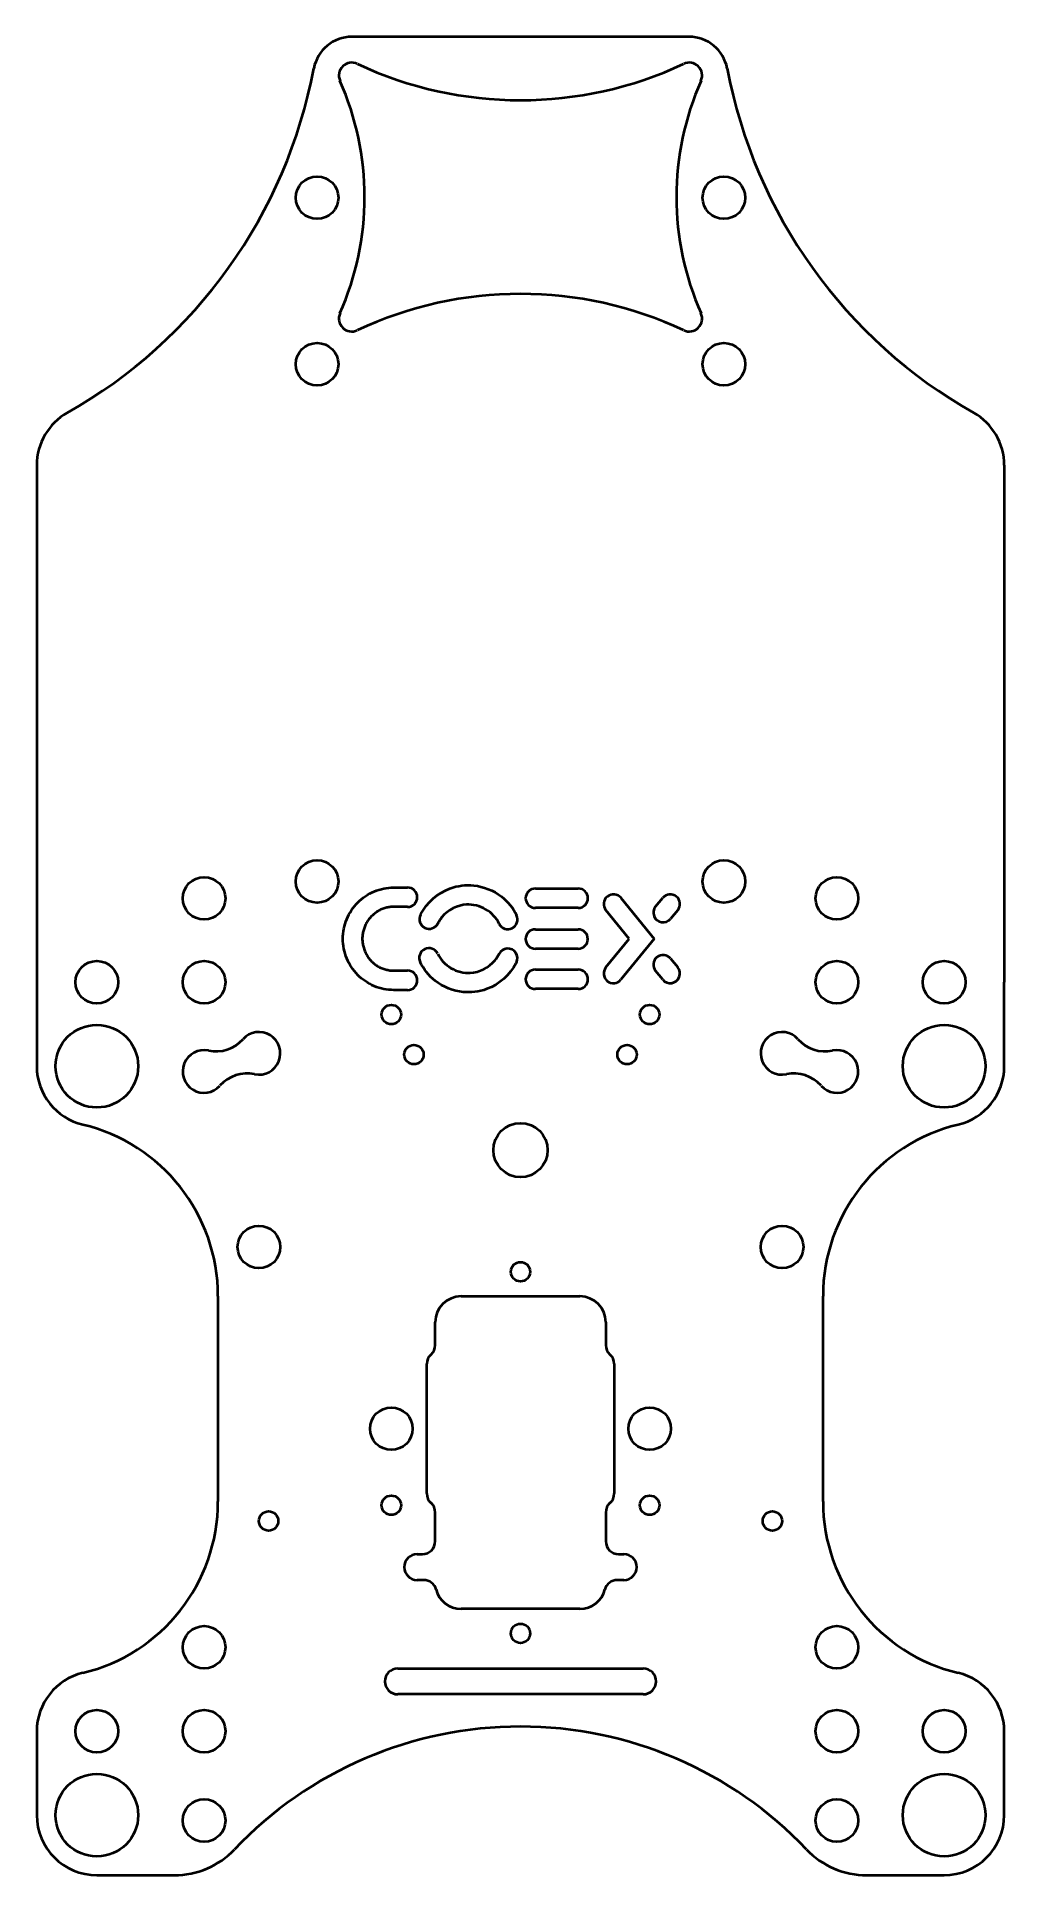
# Model space of a CAD drawing. Header units: inches. Extents: x -37 to 37, y -51 to 91.
import ezdxf

# ---------------------------------------------------------------- set-up
doc = ezdxf.new("R2010")
doc.units = ezdxf.units.IN
doc.header["$MEASUREMENT"] = 0
doc.layers.add('ModelSketch_Visible', color=7, linetype='Continuous', lineweight=40)

msp = doc.modelspace()

# ---------------------------------------------------------------- linework, layer by layer
at = {"layer": 'ModelSketch_Visible'}
for p, q in [((13.05, 91.16), (-13.05, 91.16)), ((-37.45, 57.99), (-37.45, 17.94)), ((37.45, 57.99), (37.45, 17.94)), ((-9.81, 25.28), (-8.74, 25.28)), ((1.15, 25.2), (4.47, 25.2)), ((7.78, 24.48), (10.36, 21.31)), ((10.46, 23.8), (11.01, 24.48)), ((-8.74, 23.78), (-9.81, 23.78)), ((4.47, 23.7), (1.15, 23.7)), ((8.42, 21.31), (6.61, 23.53)), ((12.17, 23.53), (11.62, 22.85)), ((1.15, 22.04), (4.46, 22.04)), ((4.46, 20.54), (1.15, 20.54)), ((6.61, 19.1), (8.42, 21.31)), ((10.36, 21.31), (7.78, 18.15)), ((-9.8, 18.84), (-8.74, 18.84)), ((1.15, 18.92), (4.47, 18.92)), ((11.01, 18.15), (10.46, 18.82)), ((11.62, 19.77), (12.17, 19.1)), ((-37.45, 17.94), (-37.45, 11.44)), ((-8.74, 17.34), (-9.8, 17.34)), ((4.47, 17.42), (1.15, 17.42)), ((37.45, 11.44), (37.45, 17.94)), ((-23.42, -6.36), (-23.42, -22.27)), ((-4.6, -6.38), (4.6, -6.38)), ((23.42, -22.27), (23.42, -6.36)), ((-6.6, -10.15), (-6.6, -8.38)), ((6.6, -8.38), (6.6, -10.15)), ((-7.25, -21.65), (-7.25, -11.62)), ((7.25, -11.62), (7.25, -21.65)), ((-6.6, -25.35), (-6.6, -23.12)), ((6.6, -23.12), (6.6, -25.35)), ((-8, -26.35), (-7.6, -26.35)), ((7.6, -26.35), (8, -26.35)), ((-7.5, -28.35), (-8, -28.35)), ((8, -28.35), (7.5, -28.35)), ((4.6, -30.58), (-4.6, -30.58)), ((-9.5, -35.2), (9.5, -35.2)), ((9.5, -37.2), (-9.5, -37.2)), ((-37.45, -40.06), (-37.45, -46.56)), ((37.45, -46.56), (37.45, -40.06)), ((-32.8, -51.21), (-26.81, -51.21)), ((26.81, -51.21), (32.8, -51.21))]:
    msp.add_line(p, q, dxfattribs=at)
for centre, radius in [((-15.75, 78.7), 1.65), ((15.75, 78.7), 1.65), ((-15.75, 65.8), 1.65), ((15.75, 65.8), 1.65), ((-15.75, 25.75), 1.65), ((15.75, 25.75), 1.65), ((-24.5, 24.44), 1.65), ((24.5, 24.44), 1.65), ((-32.8, 17.94), 1.65), ((-24.5, 17.94), 1.65), ((24.5, 17.94), 1.65), ((32.8, 17.94), 1.65), ((-10, 15.44), 0.75), ((10, 15.44), 0.75), ((-32.8, 11.44), 3.2), ((32.8, 11.44), 3.2), ((-8.25, 12.34), 0.75), ((8.25, 12.34), 0.75), ((0, 4.94), 2.1), ((-20.25, -2.56), 1.65), ((20.25, -2.56), 1.65), ((0, -4.48), 0.75), ((-10, -16.63), 1.65), ((10, -16.63), 1.65), ((-10, -22.56), 0.75), ((10, -22.56), 0.75), ((-19.5, -23.78), 0.75), ((19.5, -23.78), 0.75), ((-24.5, -33.56), 1.65), ((0, -32.48), 0.75), ((24.5, -33.56), 1.65), ((-32.8, -40.06), 1.65), ((-24.5, -40.06), 1.65), ((24.5, -40.06), 1.65), ((32.8, -40.06), 1.65), ((-32.8, -46.56), 3.2), ((32.8, -46.56), 3.2), ((-24.5, -46.97), 1.65), ((24.5, -46.97), 1.65)]:
    msp.add_circle(centre, radius, dxfattribs=at)
for centre, radius, start, end in [((-13.05, 88.16), 3, 90, 169.3318), ((13.05, 88.16), 3, 10.6682, 90), ((-54.26, 95.92), 38.93, 299.4942, 349.3318), ((-13.06, 88.16), 1, 64.874, 203.928), ((0, 116), 29.75, 244.874, 295.126), ((13.06, 88.16), 1, 336.072, 115.126), ((54.26, 95.92), 38.93, 190.6682, 240.5058), ((-34.27, 78.75), 22.2, 336.072, 23.928), ((34.27, 78.75), 22.2, 156.072, 203.928), ((0, 41.5), 29.75, 64.874, 115.126), ((-13.06, 69.34), 1, 156.072, 295.126), ((13.06, 69.34), 1, 244.874, 23.928), ((-32.8, 57.99), 4.65, 119.4942, 180), ((32.8, 57.99), 4.65, 0, 60.5058), ((-8.74, 24.53), 0.75, 270, 90), ((1.15, 24.45), 0.75, 90, 270), ((4.47, 24.45), 0.75, 270, 90), ((7.2, 24), 0.75, 39.2274, 219.2273), ((11.59, 24), 0.75, 320.7724, 140.7724), ((-7.07, 22.83), 0.75, 153.5467, 333.5467), ((-0.98, 22.8), 0.75, 205.9507, 25.9507), ((11.04, 23.33), 0.75, 140.7724, 320.7724), ((1.15, 21.29), 0.75, 90, 270), ((4.46, 21.29), 0.75, 270, 90), ((-7.09, 19.83), 0.75, 25.9507, 205.9507), ((-0.99, 19.8), 0.75, 333.5467, 153.5467), ((11.04, 19.3), 0.75, 39.227, 219.2266), ((-8.74, 18.09), 0.75, 270, 90), ((1.15, 18.17), 0.75, 90, 270), ((4.47, 18.17), 0.75, 270, 90), ((7.19, 18.62), 0.75, 140.7733, 320.7726), ((11.59, 18.62), 0.75, 219.2266, 39.227), ((-23.59, 15.41), 2.82, 258.2863, 318.3129), ((-20.25, 12.44), 1.65, 258.2863, 138.3129), ((20.25, 12.44), 1.65, 41.6871, 281.7137), ((23.59, 15.41), 2.82, 221.6871, 281.7137), ((-32.8, 11.44), 4.65, 180, 256.4996), ((-24.5, 11.03), 1.65, 78.2863, 318.3129), ((24.5, 11.03), 1.65, 221.6871, 101.7137), ((32.8, 11.44), 4.65, 283.5004, 0), ((-21.16, 8.06), 2.82, 78.2863, 138.3129), ((21.16, 8.06), 2.82, 41.6871, 101.7137), ((-37.07, -6.36), 13.65, 0, 76.4996), ((37.07, -6.36), 13.65, 103.5004, 180), ((-4.6, -8.38), 2, 90, 180), ((4.6, -8.38), 2, 0, 90), ((-6.25, -11.62), 1, 132.4542, 180), ((-7.6, -10.15), 1, 312.4542, 0), ((7.6, -10.15), 1, 180, 227.5458), ((6.25, -11.62), 1, 0, 47.5458), ((-37.07, -22.27), 13.65, 283.5004, 0), ((-6.25, -21.65), 1, 180, 227.5458), ((-7.6, -23.12), 1, 0, 47.5458), ((7.6, -23.12), 1, 132.4542, 180), ((6.25, -21.65), 1, 312.4542, 0), ((37.07, -22.27), 13.65, 180, 256.4996), ((-7.6, -25.35), 1, 270, 0), ((7.6, -25.35), 1, 180, 270), ((-8, -27.35), 1, 90, 270), ((8, -27.35), 1, 270, 90), ((-7.5, -29.35), 1, 14.8581, 90), ((7.5, -29.35), 1, 90, 165.1419), ((-4.6, -28.58), 2, 194.8581, 270), ((4.6, -28.58), 2, 270, 345.1419), ((-32.8, -40.06), 4.65, 103.5004, 180), ((-9.5, -36.2), 1, 90, 270), ((9.5, -36.2), 1, 270, 90), ((32.8, -40.06), 4.65, 0, 76.4996), ((0, -70.25), 30.55, 43.5388, 136.4612), ((-32.8, -46.56), 4.65, 180, 270), ((32.8, -46.56), 4.65, 270, 0), ((-26.81, -44.77), 6.44, 270, 316.4612), ((26.81, -44.77), 6.44, 223.5388, 270)]:
    msp.add_arc(centre, radius, start, end, dxfattribs=at)
for points, knots in [([(-9.8, 17.34), (-10.33, 17.34), (-10.84, 17.44), (-11.8, 17.85), (-12.23, 18.14), (-12.96, 18.87), (-13.25, 19.31), (-13.64, 20.27), (-13.75, 20.79), (-13.75, 21.83), (-13.64, 22.35), (-13.25, 23.31), (-12.96, 23.75), (-12.23, 24.49), (-11.8, 24.78), (-10.84, 25.18), (-10.33, 25.28), (-9.81, 25.28)], [-1.246132, -1.246132, -1.246132, -1.246132, -1.089547, -1.089547, -0.935057, -0.935057, -0.779333, -0.779333, -0.623057, -0.623057, -0.466782, -0.466782, -0.311074, -0.311074, -0.156606, -0.156606, 0, 0, 0, 0]), ([(-7.75, 23.16), (-7.73, 23.18), (-7.72, 23.21), (-7.25, 24.11), (-6.41, 24.86), (-4.85, 25.43), (-4.23, 25.5), (-2.88, 25.36), (-2.1, 25.07), (-0.97, 24.18), (-0.57, 23.67), (-0.3, 23.13)], [0.467674, 0.467674, 0.467674, 0.467674, 0.486582, 0.486582, 1.203393, 1.203393, 1.673125, 1.673125, 2.234887, 2.234887, 2.673919, 2.673919, 2.673919, 2.673919]), ([(-9.81, 23.78), (-9.91, 23.78), (-10.02, 23.78), (-10.23, 23.75), (-10.33, 23.73), (-10.49, 23.69), (-10.54, 23.67), (-10.69, 23.62), (-10.79, 23.58), (-10.93, 23.51), (-10.98, 23.48), (-11.12, 23.4), (-11.2, 23.34), (-11.33, 23.24), (-11.37, 23.21), (-11.49, 23.1), (-11.57, 23.03), (-11.67, 22.9), (-11.71, 22.86), (-11.81, 22.73), (-11.86, 22.64), (-11.95, 22.5), (-11.97, 22.46), (-12.04, 22.31), (-12.08, 22.21), (-12.13, 22.06), (-12.15, 22.01), (-12.19, 21.85), (-12.21, 21.74), (-12.23, 21.58), (-12.24, 21.53), (-12.25, 21.37), (-12.25, 21.26), (-12.24, 21.1), (-12.23, 21.04), (-12.21, 20.88), (-12.19, 20.78), (-12.15, 20.62), (-12.13, 20.57), (-12.08, 20.41), (-12.04, 20.31), (-11.97, 20.17), (-11.94, 20.12), (-11.86, 19.98), (-11.81, 19.89), (-11.71, 19.76), (-11.67, 19.72), (-11.57, 19.6), (-11.49, 19.52), (-11.37, 19.42), (-11.33, 19.38), (-11.2, 19.28), (-11.12, 19.22), (-10.98, 19.14), (-10.93, 19.12), (-10.79, 19.05), (-10.69, 19.01), (-10.54, 18.95), (-10.49, 18.94), (-10.33, 18.9), (-10.23, 18.88), (-10.02, 18.85), (-9.91, 18.84), (-9.8, 18.84)], [3.144839, 3.144839, 3.144839, 3.144839, 3.275739, 3.275739, 3.406638, 3.406638, 3.472088, 3.472088, 3.602988, 3.602988, 3.668438, 3.668438, 3.799337, 3.799337, 3.864787, 3.864787, 3.995687, 3.995687, 4.061137, 4.061137, 4.192037, 4.192037, 4.257486, 4.257486, 4.388386, 4.388386, 4.453836, 4.453836, 4.584736, 4.584736, 4.650185, 4.650185, 4.781085, 4.781085, 4.846535, 4.846535, 4.977435, 4.977435, 5.042885, 5.042885, 5.173784, 5.173784, 5.239234, 5.239234, 5.370134, 5.370134, 5.435584, 5.435584, 5.566483, 5.566483, 5.631933, 5.631933, 5.762833, 5.762833, 5.828283, 5.828283, 5.959182, 5.959182, 6.024632, 6.024632, 6.155532, 6.155532, 6.286432, 6.286432, 6.286432, 6.286432]), ([(-1.65, 22.47), (-1.87, 22.91), (-2.23, 23.32), (-3.15, 23.87), (-3.68, 23.98), (-4.87, 23.92), (-5.62, 23.56), (-6.21, 22.82), (-6.32, 22.66), (-6.4, 22.49)], [0.46644, 0.46644, 0.46644, 0.46644, 1.031263, 1.031263, 1.635864, 1.635864, 2.458405, 2.458405, 2.675152, 2.675152, 2.675152, 2.675152]), ([(-6.41, 20.15), (-6.2, 19.71), (-5.83, 19.31), (-4.92, 18.76), (-4.39, 18.64), (-3.2, 18.71), (-2.44, 19.07), (-1.85, 19.8), (-1.75, 19.96), (-1.66, 20.13)], [-2.675152, -2.675152, -2.675152, -2.675152, -2.11033, -2.11033, -1.505729, -1.505729, -0.683188, -0.683188, -0.46644, -0.46644, -0.46644, -0.46644]), ([(-0.32, 19.46), (-0.33, 19.44), (-0.34, 19.42), (-0.81, 18.52), (-1.66, 17.77), (-3.22, 17.19), (-3.83, 17.12), (-5.19, 17.26), (-5.97, 17.56), (-7.1, 18.45), (-7.5, 18.95), (-7.76, 19.5)], [-2.673919, -2.673919, -2.673919, -2.673919, -2.65501, -2.65501, -1.9382, -1.9382, -1.468468, -1.468468, -0.906706, -0.906706, -0.467674, -0.467674, -0.467674, -0.467674])]:
    msp.add_open_spline(points, degree=3, knots=knots, dxfattribs=at)

doc.saveas('drawing.dxf')
